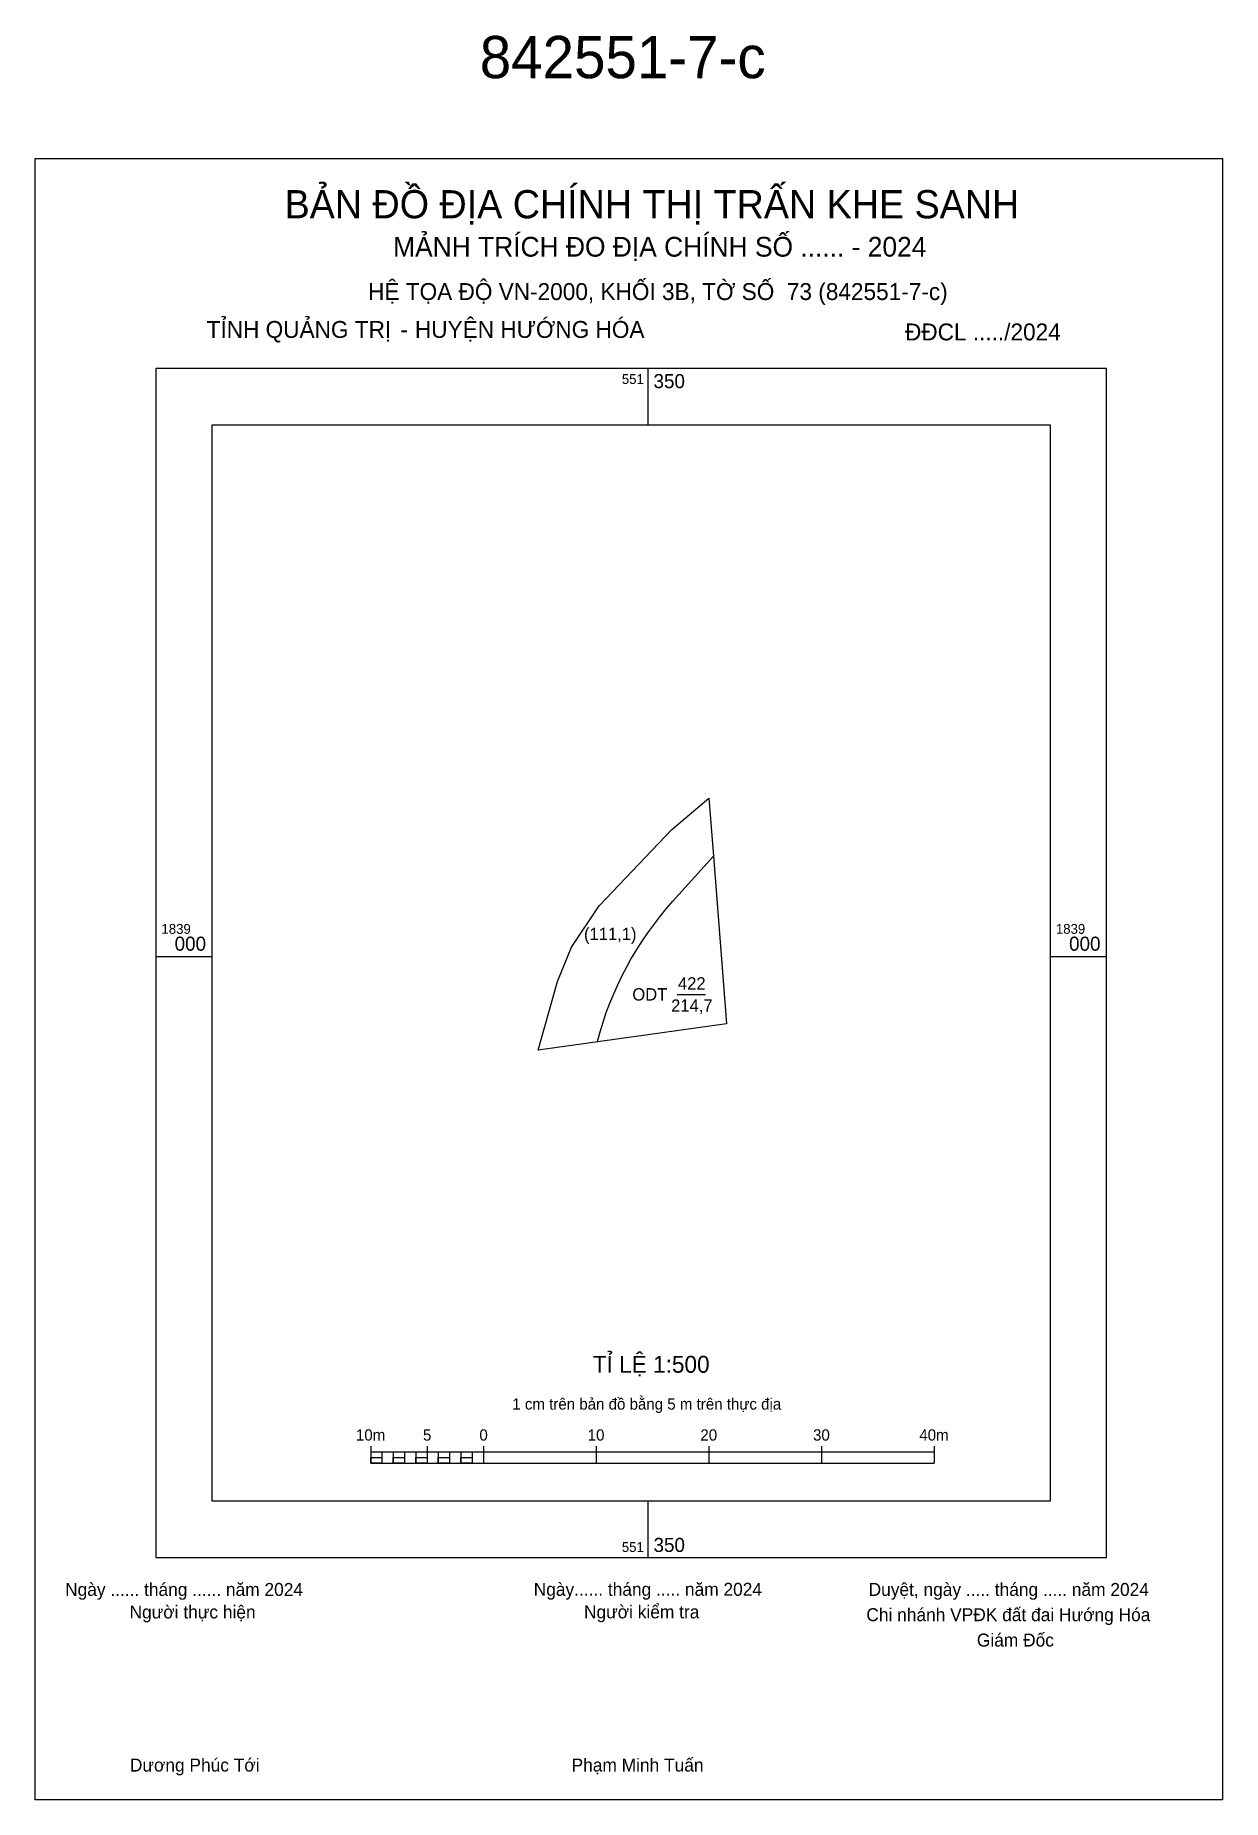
# Model space of a CAD drawing. Extents: x 551296 to 551401, y 1838925 to 1839082.
import ezdxf

# ---------------------------------------------------------------- set-up
doc = ezdxf.new("R2010")
doc.units = 0
for name, color, linetype in [('Level 1', 7, 'Continuous'), ('Level 10', 7, 'Continuous'), ('Level 2', 7, 'Continuous'), ('Level 30', 7, 'Continuous'), ('Level 6', 7, 'Continuous'), ('Level 62', 7, 'Continuous'), ('Level 63', 7, 'Continuous')]:
    doc.layers.add(name, color=color, linetype=linetype)

msp = doc.modelspace()

# ---------------------------------------------------------------- linework, layer by layer
at = {"layer": 'Level 1'}
for p, q in [((551295.63, 1839070.8), (551295.63, 1839070.8)), ((551401.02, 1838925.18), (551401.02, 1838925.18))]:
    msp.add_line(p, q, dxfattribs=at)
at = {"layer": 'Level 10'}
msp.add_lwpolyline([(551356.98, 1838994.02), (551340.27, 1838991.67), (551341.98, 1838997.78), (551343.21, 1839000.81), (551345.68, 1839004.47), (551352.14, 1839011.26), (551355.42, 1839014.04), (551355.82, 1839008.9)], close=True, dxfattribs=at)
at = {"layer": 'Level 2'}
msp.add_lwpolyline([(551295.63, 1839070.8), (551401.01, 1839070.8), (551401.01, 1838925.18), (551295.63, 1838925.18)], close=True, dxfattribs=at)
at = {"layer": 'Level 30'}
msp.add_line((551352.2, 1839004.88), (551355.82, 1839008.9), dxfattribs=at)
msp.add_arc((551374.3, 1838984.97), 29.75, 137.9815, 165.5192, dxfattribs=at)
at = {"layer": 'Level 6'}
msp.add_line((551352.61, 1838996.63), (551355.11, 1838996.63), dxfattribs=at)
at = {"layer": 'Level 62'}
msp.add_lwpolyline([(551311.33, 1839047.16), (551385.71, 1839047.16), (551385.71, 1838951.66), (551311.33, 1838951.66)], close=True, dxfattribs=at)
at = {"layer": 'Level 63'}
for p, q in [((551295.63, 1839068.3), (551295.63, 1839070.8)), ((551295.63, 1839070.8), (551298.13, 1839070.8)), ((551295.63, 1839068.3), (551295.63, 1839070.8)), ((551295.63, 1839070.8), (551298.13, 1839070.8)), ((551398.51, 1839070.8), (551401.01, 1839070.8)), ((551398.51, 1839070.8), (551401.01, 1839070.8)), ((551401.01, 1839070.8), (551401.01, 1839068.3)), ((551401.01, 1839070.8), (551401.01, 1839068.3)), ((551295.63, 1839068.3), (551295.63, 1839068.3)), ((551295.63, 1839068.3), (551295.63, 1839068.3)), ((551350, 1839052.16), (551350, 1839047.16)), ((551306.33, 1839000), (551311.33, 1839000)), ((551385.71, 1839000), (551390.71, 1839000)), ((551325.4, 1838956.54), (551325.4, 1838955.04)), ((551330.4, 1838956.54), (551330.4, 1838955.04)), ((551335.4, 1838956.54), (551335.4, 1838955.04)), ((551345.4, 1838956.54), (551345.4, 1838955.04)), ((551355.4, 1838956.54), (551355.4, 1838955.04)), ((551365.4, 1838956.54), (551365.4, 1838955.04)), ((551375.4, 1838956.54), (551375.4, 1838955.04)), ((551325.4, 1838956.04), (551375.4, 1838956.04)), ((551325.4, 1838955.04), (551375.4, 1838955.04)), ((551326.4, 1838956.04), (551326.4, 1838955.04)), ((551327.4, 1838956.04), (551327.4, 1838955.04)), ((551328.4, 1838956.04), (551328.4, 1838955.04)), ((551329.4, 1838956.04), (551329.4, 1838955.04)), ((551330.4, 1838956.04), (551330.4, 1838955.04)), ((551331.4, 1838956.04), (551331.4, 1838955.04)), ((551332.4, 1838956.04), (551332.4, 1838955.04)), ((551333.4, 1838956.04), (551333.4, 1838955.04)), ((551334.4, 1838956.04), (551334.4, 1838955.04)), ((551335.4, 1838956.04), (551335.4, 1838955.04)), ((551350, 1838951.66), (551350, 1838946.66)), ((551295.63, 1838925.18), (551295.63, 1838927.68)), ((551295.63, 1838925.18), (551295.63, 1838927.68)), ((551401.01, 1838927.68), (551401.01, 1838925.18)), ((551401.01, 1838927.68), (551401.01, 1838925.18)), ((551298.13, 1838925.18), (551295.63, 1838925.18)), ((551298.13, 1838925.18), (551295.63, 1838925.18)), ((551401.01, 1838925.18), (551398.51, 1838925.18)), ((551401.01, 1838925.18), (551398.51, 1838925.18))]:
    msp.add_line(p, q, dxfattribs=at)
for points in [[(551306.33, 1839052.16), (551306.33, 1838946.66), (551390.71, 1838946.66), (551390.71, 1839052.16)], [(551325.4, 1838955.54), (551326.4, 1838955.54), (551326.4, 1838955.04), (551325.4, 1838955.04)], [(551325.4, 1838955.54), (551326.4, 1838955.54), (551326.4, 1838955.04), (551325.4, 1838955.04)], [(551327.4, 1838955.54), (551328.4, 1838955.54), (551328.4, 1838955.04), (551327.4, 1838955.04)], [(551329.4, 1838955.54), (551330.4, 1838955.54), (551330.4, 1838955.04), (551329.4, 1838955.04)], [(551331.4, 1838955.54), (551332.4, 1838955.54), (551332.4, 1838955.04), (551331.4, 1838955.04)], [(551333.4, 1838955.54), (551334.4, 1838955.54), (551334.4, 1838955.04), (551333.4, 1838955.04)]]:
    msp.add_lwpolyline(points, close=True, dxfattribs=at)

# ---------------------------------------------------------------- texts
at = {"layer": 'Level 6'}
for s, height, p in [('HỆ TỌA ÐỘ VN-2000, KHỐI 3B, TỜ SỐ  73 (842551-7-c)', 1.5, (551325.17, 1839058.23)), ('(111,1)', 1.1, (551344.33, 1839001.44)), ('ODT', 1.1, (551348.62, 1838996.08)), ('422', 1.1, (551352.67, 1838997.05)), ('214,7', 1.1, (551352.06, 1838995.08)), ('TỈ LỆ 1:500', 1.5, (551345.11, 1838963.06))]:
    msp.add_text(s, height=height, dxfattribs=at).set_placement(p)
at = {"layer": 'Level 63'}
for s, height, p in [('842551-7-c', 3.75, (551335.08, 1839077.91)), ('BẢN ĐỒ ĐỊA CHÍNH THỊ TRẤN KHE SANH', 2.5, (551317.76, 1839065.48)), ('MẢNH TRÍCH ĐO ĐỊA CHÍNH SỐ ...... - 2024', 1.75, (551327.39, 1839062.08)), ('TỈNH QUẢNG TRỊ', 1.5, (551310.84, 1839054.87)), (' HUYỆN HƯỚNG HÓA', 1.5, (551328.77, 1839054.87)), ('-', 1.5, (551328.03, 1839054.87)), ('ĐĐCL ...../2024', 1.5, (551372.82, 1839054.65)), ('551', 0.875, (551347.69, 1839050.78)), ('350', 1.25, (551350.5, 1839050.41)), ('1839', 0.875, (551306.83, 1839002)), ('000', 1.25, (551308, 1839000.5)), ('1839', 0.875, (551386.21, 1839002)), ('000', 1.25, (551387.38, 1839000.5)), ('1 cm trên bản đồ bằng 5 m trên thực địa', 1, (551337.97, 1838959.79)), ('10m', 1, (551324.09, 1838957.04)), ('5', 1, (551330.04, 1838957.04)), ('0', 1, (551335.05, 1838957.04)), ('10', 1, (551344.66, 1838957.04)), ('20', 1, (551354.66, 1838957.04)), ('30', 1, (551364.66, 1838957.04)), ('40m', 1, (551374.09, 1838957.04)), ('551', 0.875, (551347.69, 1838947.16)), ('350', 1.25, (551350.5, 1838947.16)), ('Ngày ...... tháng ...... năm 2024', 1.15, (551298.28, 1838943.26)), ('Ngày...... tháng ..... năm 2024', 1.15, (551339.87, 1838943.27)), ('Duyệt, ngày ..... tháng ..... năm 2024', 1.15, (551369.59, 1838943.26)), ('Người thực hiện', 1.15, (551304, 1838941.26)), ('Người kiểm tra', 1.15, (551344.33, 1838941.27)), ('Chi nhánh VPĐK đất đai Hướng Hóa', 1.15, (551369.39, 1838941.02)), ('Giám Đốc', 1.15, (551379.2, 1838938.77)), ('Dương Phúc Tới', 1.15, (551304.03, 1838927.68)), ('Phạm Minh Tuấn', 1.15, (551343.23, 1838927.68))]:
    msp.add_text(s, height=height, dxfattribs=at).set_placement(p)

doc.saveas('drawing.dxf')
